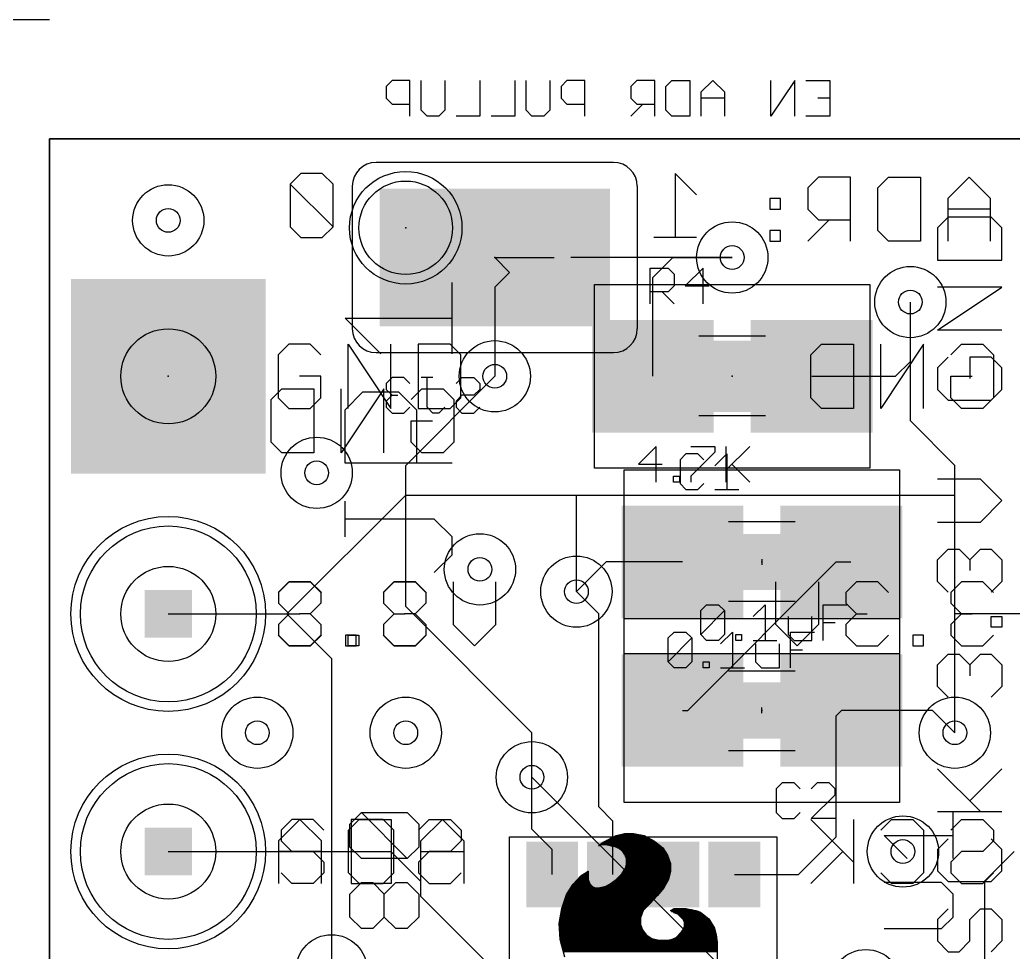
# Model space of a CAD drawing. Extents: x -47 to 60, y -34 to 22.
# Drawn here: x -0.32 to 10.31, y 11.62 to 21.59 of the extents above; entities that cross this region are included whole.
import ezdxf

# ---------------------------------------------------------------- set-up
doc = ezdxf.new("R2010")
doc.units = 0
for name, color, linetype in [('1', 12, 'CONTINUOUS'), ('16', 132, 'CONTINUOUS'), ('17', 110, 'CONTINUOUS'), ('18', 110, 'CONTINUOUS'), ('20', 53, 'CONTINUOUS'), ('21', 253, 'CONTINUOUS'), ('22', 53, 'CONTINUOUS'), ('23', 53, 'CONTINUOUS'), ('24', 53, 'CONTINUOUS'), ('25', 253, 'CONTINUOUS'), ('26', 253, 'CONTINUOUS'), ('27', 253, 'CONTINUOUS'), ('28', 253, 'CONTINUOUS'), ('29', 253, 'CONTINUOUS'), ('30', 253, 'CONTINUOUS'), ('31', 253, 'CONTINUOUS'), ('35', 253, 'CONTINUOUS'), ('39', 12, 'CONTINUOUS'), ('44', 253, 'CONTINUOUS'), ('47', 253, 'CONTINUOUS'), ('51', 253, 'CONTINUOUS')]:
    doc.layers.add(name, color=color, linetype=linetype)

# ---------------------------------------------------------------- blocks, each defined once
blk = doc.blocks.new('RECT')
blk.add_solid([(-0.5, -0.5), (0.5, -0.5), (-0.5, 0.5), (0.5, 0.5)])
blk = doc.blocks.new('PIE')
blk.add_circle((0, 0), 0.5)
blk = doc.blocks.new('SQUAREP')
blk.add_solid([(-0.5, -0.5), (0.5, -0.5), (-0.5, 0.5), (0.5, 0.5)])
blk = doc.blocks.new('ROUNDP')
blk.add_circle((0, 0), 0.5)
blk = doc.blocks.new('ROUNDV')
blk.add_circle((0, 0), 0.5)

msp = doc.modelspace()

# ---------------------------------------------------------------- linework, layer by layer
at = {"layer": '1'}
for p, q in [((12.7, 20.32), (0, 20.32)), ((0, 20.32), (0, 0)), ((6.4525, 18.835), (6.6675, 19.05)), ((6.6675, 19.05), (7.3025, 19.05)), ((6.4525, 17.78), (6.4525, 18.835)), ((9.2075, 17.9388), (9.2075, 18.5738)), ((9.0488, 17.78), (9.2075, 17.9388)), ((3.81, 16.8275), (4.7625, 17.78)), ((8.1525, 17.78), (9.0488, 17.78)), ((3.81, 15.3194), (3.81, 16.8275)), ((5.9531, 15.7956), (5.6356, 15.4781)), ((6.77, 15.7956), (5.9531, 15.7956)), ((6.8262, 14.2081), (8.4138, 15.7956)), ((8.4138, 15.7956), (8.5725, 15.7956)), ((5.8738, 15.24), (5.6356, 15.4781)), ((5.1594, 13.97), (3.81, 15.3194)), ((5.8738, 13.1763), (5.8738, 15.24)), ((6.77, 14.2081), (6.8262, 14.2081)), ((8.47, 14.2081), (8.4138, 14.1519)), ((8.4138, 12.8588), (8.4138, 14.1519)), ((9.4456, 14.2081), (8.47, 14.2081)), ((9.6837, 13.97), (9.4456, 14.2081)), ((5.1594, 13.4938), (5.1594, 13.97)), ((5.1594, 12.9381), (5.1594, 13.4938)), ((6.025, 13.025), (5.8738, 13.1763)), ((6.025, 12.455), (6.025, 13.025)), ((5.375, 12.7225), (5.1594, 12.9381)), ((8.01, 12.455), (8.4138, 12.8588)), ((1.27, 12.7), (3.6513, 12.7)), ((3.6513, 12.7), (3.9688, 12.3825)), ((5.375, 12.455), (5.375, 12.7225)), ((7.325, 12.455), (8.01, 12.455)), ((3.9688, 12.3825), (3.9688, 12.2238)), ((3.9688, 12.2238), (4.9213, 11.2713))]:
    msp.add_line(p, q, dxfattribs=at)
at = {"layer": '16'}
for p, q in [((0, 20.32), (12.7, 20.32)), ((0, 0), (0, 20.32)), ((4.7625, 19.05), (5.3975, 19.05)), ((4.7625, 19.05), (4.9213, 18.8912)), ((7.3025, 19.05), (5.5753, 19.05)), ((4.9213, 18.8912), (4.7625, 18.7325)), ((4.7625, 18.7325), (4.7625, 17.78)), ((9.2075, 17.3038), (9.2075, 18.5738)), ((9.6837, 16.8275), (9.2075, 17.3038)), ((9.6837, 16.51), (9.6837, 16.8275)), ((2.54, 15.24), (3.81, 16.51)), ((3.81, 16.51), (5.6356, 16.51)), ((5.6356, 16.51), (9.6837, 16.51)), ((5.6356, 15.4781), (5.6356, 16.51)), ((9.6837, 15.24), (9.6837, 16.51)), ((1.27, 15.24), (2.54, 15.24)), ((2.54, 15.24), (3.0163, 14.7637)), ((9.6837, 13.97), (9.6837, 15.24)), ((11.43, 15.24), (9.6837, 15.24)), ((3.0163, 14.7637), (3.0163, 11.43)), ((7.3819, 11.2713), (5.1594, 13.4938)), ((10.3187, 12.7), (10.0013, 12.3825)), ((10.0013, 12.3825), (10.0013, 10.9538))]:
    msp.add_line(p, q, dxfattribs=at)
at = {"layer": '20'}
for p, q in [((12.7, 20.32), (0, 20.32)), ((0, 20.32), (0, 0))]:
    msp.add_line(p, q, dxfattribs=at)
at = {"layer": '21'}
for p, q in [((9.6134, 19.4804), (9.499, 19.366)), ((10.071, 19.4804), (9.6134, 19.4804)), ((10.1854, 19.366), (10.071, 19.4804)), ((9.499, 19.366), (9.499, 19.0228)), ((10.1854, 19.0228), (10.1854, 19.366)), ((9.499, 19.0228), (10.1854, 19.0228)), ((9.499, 18.2744), (10.1854, 18.732)), ((10.1854, 18.732), (9.499, 18.732)), ((10.1854, 18.2744), (9.499, 18.2744)), ((2.5591, 18.1235), (2.4447, 18.0091)), ((2.7879, 18.1235), (2.5591, 18.1235)), ((2.9023, 18.0091), (2.7879, 18.1235)), ((3.1932, 17.4371), (3.1932, 18.1235)), ((3.1932, 18.1235), (3.6508, 17.4371)), ((3.6508, 17.4371), (3.6508, 18.1235)), ((3.9416, 18.1235), (3.9416, 17.4371)), ((4.2848, 18.1235), (3.9416, 18.1235)), ((4.3992, 18.0091), (4.2848, 18.1235)), ((2.4447, 18.0091), (2.4447, 17.5515)), ((4.3992, 17.5515), (4.3992, 18.0091)), ((9.6134, 17.9836), (9.499, 17.8692)), ((10.071, 17.9836), (9.8422, 17.9836)), ((9.8422, 17.9836), (9.8422, 17.7548)), ((10.1854, 17.8692), (10.071, 17.9836)), ((9.499, 17.8692), (9.499, 17.6404)), ((10.1854, 17.6404), (10.1854, 17.8692)), ((2.9023, 17.7803), (2.6735, 17.7803)), ((2.9023, 17.5515), (2.9023, 17.7803)), ((9.499, 17.6404), (9.6134, 17.526)), ((10.071, 17.526), (10.1854, 17.6404)), ((2.4447, 17.5515), (2.5591, 17.4371)), ((2.7879, 17.4371), (2.9023, 17.5515)), ((4.2848, 17.4371), (4.3992, 17.5515)), ((2.5591, 17.4371), (2.7879, 17.4371)), ((3.9416, 17.4371), (4.2848, 17.4371)), ((9.6134, 17.526), (10.071, 17.526)), ((9.9566, 16.6796), (9.499, 16.6796)), ((10.1854, 16.4508), (9.9566, 16.6796)), ((9.9566, 16.222), (10.1854, 16.4508)), ((9.499, 16.222), (9.9566, 16.222)), ((9.499, 15.8168), (9.6134, 15.9312)), ((9.6134, 15.9312), (9.7278, 15.9312)), ((9.7278, 15.9312), (9.8422, 15.8168)), ((9.8422, 15.8168), (9.9566, 15.9312)), ((9.9566, 15.9312), (10.071, 15.9312)), ((10.071, 15.9312), (10.1854, 15.8168)), ((7.62, 15.8261), (7.62, 15.7651)), ((9.499, 15.588), (9.499, 15.8168)), ((9.8422, 15.8168), (9.8422, 15.7024)), ((10.1854, 15.8168), (10.1854, 15.588)), ((2.4447, 15.4691), (2.5591, 15.5835)), ((2.5591, 15.5835), (2.7879, 15.5835)), ((2.7879, 15.5835), (2.9023, 15.4691)), ((3.5674, 15.4691), (3.6818, 15.5835)), ((3.6818, 15.5835), (3.9106, 15.5835)), ((3.9106, 15.5835), (4.025, 15.4691)), ((4.3158, 15.5835), (4.3158, 15.1259)), ((4.7734, 15.1259), (4.7734, 15.5835)), ((9.6134, 15.4736), (9.499, 15.588)), ((10.1854, 15.588), (10.071, 15.4736)), ((2.9023, 15.4691), (2.9023, 15.3547)), ((4.025, 15.4691), (4.025, 15.3547)), ((2.9023, 15.3547), (2.7879, 15.2403)), ((4.025, 15.3547), (3.9106, 15.2403)), ((2.7879, 15.2403), (2.6735, 15.2403)), ((2.7879, 15.2403), (2.9023, 15.1259)), ((3.9106, 15.2403), (3.7962, 15.2403)), ((3.9106, 15.2403), (4.025, 15.1259)), ((10.071, 15.0994), (10.071, 15.2138)), ((10.071, 15.2138), (10.1854, 15.2138)), ((10.1854, 15.2138), (10.1854, 15.0994)), ((2.9023, 15.1259), (2.9023, 15.0115)), ((4.025, 15.1259), (4.025, 15.0115)), ((4.3158, 15.1259), (4.5446, 14.8971)), ((4.5446, 14.8971), (4.7734, 15.1259)), ((10.1854, 15.0994), (10.071, 15.0994)), ((2.5591, 14.8971), (2.4447, 15.0115)), ((2.9023, 15.0115), (2.7879, 14.8971)), ((3.1932, 14.8971), (3.1932, 15.0115)), ((3.1932, 15.0115), (3.3076, 15.0115)), ((3.3076, 15.0115), (3.3076, 14.8971)), ((3.6818, 14.8971), (3.5674, 15.0115)), ((4.025, 15.0115), (3.9106, 14.8971)), ((2.7879, 14.8971), (2.5591, 14.8971)), ((3.3076, 14.8971), (3.1932, 14.8971)), ((3.9106, 14.8971), (3.6818, 14.8971)), ((9.499, 14.6942), (9.6134, 14.8086)), ((9.6134, 14.8086), (9.7278, 14.8086)), ((9.7278, 14.8086), (9.8422, 14.6942)), ((9.8422, 14.6942), (9.9566, 14.8086)), ((9.9566, 14.8086), (10.071, 14.8086)), ((10.071, 14.8086), (10.1854, 14.6942)), ((9.499, 14.4654), (9.499, 14.6942)), ((9.8422, 14.6942), (9.8422, 14.5798)), ((10.1854, 14.6942), (10.1854, 14.4654)), ((9.6134, 14.351), (9.499, 14.4654)), ((10.1854, 14.4654), (10.071, 14.351)), ((7.62, 14.1776), (7.62, 14.2386)), ((9.9566, 13.1263), (9.499, 13.5839)), ((9.8422, 13.2407), (10.1854, 13.5839)), ((9.499, 13.1263), (10.1854, 13.1263)), ((2.5909, 13.0435), (2.4765, 12.9291)), ((2.8197, 13.0435), (2.5909, 13.0435)), ((2.9341, 12.9291), (2.8197, 13.0435)), ((3.2249, 13.0435), (3.2249, 12.3571)), ((3.5681, 13.0435), (3.2249, 13.0435)), ((3.6825, 12.9291), (3.5681, 13.0435)), ((3.9733, 12.8147), (4.2021, 13.0435)), ((4.2021, 13.0435), (4.4309, 12.8147)), ((2.4765, 12.9291), (2.4765, 12.8147)), ((3.6825, 12.4715), (3.6825, 12.9291)), ((4.9213, 10.0013), (4.9213, 12.8588)), ((4.9213, 12.8588), (7.7788, 12.8588)), ((7.7788, 12.8588), (7.7788, 10.0013)), ((2.4765, 12.8147), (2.5909, 12.7003)), ((3.9733, 12.3571), (3.9733, 12.8147)), ((4.4309, 12.8147), (4.4309, 12.3571)), ((9.6134, 12.8355), (9.499, 12.7211)), ((10.1854, 12.7211), (10.071, 12.8355)), ((2.5909, 12.7003), (2.8197, 12.7003)), ((2.8197, 12.7003), (2.9341, 12.5859)), ((3.9733, 12.7003), (4.4309, 12.7003)), ((9.499, 12.7211), (9.499, 12.4923)), ((10.1854, 12.4923), (10.1854, 12.7211)), ((2.9341, 12.5859), (2.9341, 12.4715)), ((2.5909, 12.3571), (2.4765, 12.4715)), ((2.9341, 12.4715), (2.8197, 12.3571)), ((3.5681, 12.3571), (3.6825, 12.4715)), ((9.499, 12.4923), (9.6134, 12.3779)), ((10.071, 12.3779), (10.1854, 12.4923)), ((2.8197, 12.3571), (2.5909, 12.3571)), ((3.2249, 12.3571), (3.5681, 12.3571)), ((9.6134, 12.3779), (10.071, 12.3779)), ((9.6134, 12.0871), (9.499, 11.9727)), ((9.8422, 11.9727), (9.9566, 12.0871)), ((9.9566, 12.0871), (10.071, 12.0871)), ((10.071, 12.0871), (10.1854, 11.9727)), ((9.499, 11.9727), (9.499, 11.7439)), ((9.8422, 11.7439), (9.8422, 11.9727)), ((10.1854, 11.9727), (10.1854, 11.7439)), ((9.499, 11.7439), (9.6134, 11.6295)), ((9.7278, 11.6295), (9.8422, 11.7439)), ((10.1854, 11.7439), (10.071, 11.6295)), ((9.6134, 11.6295), (9.7278, 11.6295))]:
    msp.add_line(p, q, dxfattribs=at)
at = {"layer": '22'}
for p, q in [((6.0325, 20.066), (3.4925, 20.066)), ((2.6889, 19.9491), (2.5745, 19.8347)), ((2.9177, 19.9491), (2.6889, 19.9491)), ((3.0321, 19.8347), (2.9177, 19.9491)), ((6.9215, 19.7203), (6.6927, 19.9491)), ((6.6927, 19.9491), (6.6927, 19.2627)), ((8.2247, 19.9094), (8.1103, 19.795)), ((8.5679, 19.9094), (8.2247, 19.9094)), ((8.5679, 19.223), (8.5679, 19.9094)), ((8.8587, 19.795), (8.9731, 19.9094)), ((8.9731, 19.9094), (9.3163, 19.9094)), ((9.3163, 19.9094), (9.3163, 19.223)), ((9.836, 19.9094), (9.6072, 19.6806)), ((10.0648, 19.6806), (9.836, 19.9094)), ((2.5745, 19.8347), (2.5745, 19.3771)), ((3.0321, 19.3771), (2.5745, 19.8347)), ((3.0321, 19.3771), (3.0321, 19.8347)), ((3.2385, 19.812), (3.2385, 18.288)), ((6.2865, 19.812), (6.2865, 18.288)), ((8.1103, 19.795), (8.1103, 19.5662)), ((8.8587, 19.3374), (8.8587, 19.795)), ((7.8195, 19.6806), (7.7051, 19.6806)), ((7.7051, 19.6806), (7.7051, 19.5662)), ((7.8195, 19.5662), (7.8195, 19.6806)), ((9.6072, 19.6806), (9.6072, 19.223)), ((10.0648, 19.223), (10.0648, 19.6806)), ((7.7051, 19.5662), (7.8195, 19.5662)), ((8.1103, 19.5662), (8.2247, 19.4518)), ((10.0648, 19.5662), (9.6072, 19.5662)), ((8.3391, 19.4518), (8.1103, 19.223)), ((8.2247, 19.4518), (8.5679, 19.4518)), ((2.5745, 19.3771), (2.6889, 19.2627)), ((2.9177, 19.2627), (3.0321, 19.3771)), ((7.8195, 19.3374), (7.7051, 19.3374)), ((7.7051, 19.3374), (7.7051, 19.223)), ((7.8195, 19.223), (7.8195, 19.3374)), ((8.9731, 19.223), (8.8587, 19.3374)), ((2.6889, 19.2627), (2.9177, 19.2627)), ((6.9215, 19.2627), (6.4639, 19.2627)), ((7.7051, 19.223), (7.8195, 19.223)), ((9.3163, 19.223), (8.9731, 19.223)), ((8.1421, 18.0091), (8.2565, 18.1235)), ((8.2565, 18.1235), (8.5997, 18.1235)), ((8.5997, 18.1235), (8.5997, 17.4371)), ((9.3481, 18.1235), (8.8905, 17.4371)), ((8.8905, 17.4371), (8.8905, 18.1235)), ((9.3481, 17.4371), (9.3481, 18.1235)), ((9.6389, 18.0091), (9.7533, 18.1235)), ((9.7533, 18.1235), (9.9821, 18.1235)), ((9.9821, 18.1235), (10.0965, 18.0091)), ((3.4925, 18.034), (6.0325, 18.034)), ((8.1421, 17.5515), (8.1421, 18.0091)), ((10.0965, 18.0091), (10.0965, 17.5515)), ((9.6389, 17.5515), (9.6389, 17.7803)), ((9.6389, 17.7803), (9.8677, 17.7803)), ((2.3704, 17.5328), (2.4849, 17.6472)), ((2.4849, 17.6472), (2.828, 17.6472)), ((2.828, 17.6472), (2.828, 16.9609)), ((3.5765, 17.6472), (3.1189, 16.9609)), ((3.1189, 16.9609), (3.1189, 17.6472)), ((3.5765, 16.9609), (3.5765, 17.6472)), ((3.8673, 17.5328), (3.9817, 17.6472)), ((3.9817, 17.6472), (4.2105, 17.6472)), ((4.2105, 17.6472), (4.3249, 17.5328)), ((2.3704, 17.0752), (2.3704, 17.5328)), ((4.3249, 17.5328), (4.3249, 17.0752)), ((8.2565, 17.4371), (8.1421, 17.5515)), ((9.7533, 17.4371), (9.6389, 17.5515)), ((10.0965, 17.5515), (9.9821, 17.4371)), ((8.5997, 17.4371), (8.2565, 17.4371)), ((9.9821, 17.4371), (9.7533, 17.4371)), ((3.8673, 17.0752), (3.8673, 17.304)), ((3.8673, 17.304), (4.0961, 17.304)), ((2.4849, 16.9609), (2.3704, 17.0752)), ((3.9817, 16.9609), (3.8673, 17.0752)), ((4.3249, 17.0752), (4.2105, 16.9609)), ((2.828, 16.9609), (2.4849, 16.9609)), ((4.2105, 16.9609), (3.9817, 16.9609)), ((2.5642, 15.5835), (2.4498, 15.4691)), ((2.793, 15.5835), (2.5642, 15.5835)), ((2.9074, 15.4691), (2.793, 15.5835)), ((3.6868, 15.5835), (3.5724, 15.4691)), ((3.9156, 15.5835), (3.6868, 15.5835)), ((4.03, 15.4691), (3.9156, 15.5835)), ((7.7679, 15.1259), (7.7679, 15.5835)), ((8.2255, 15.5835), (8.2255, 15.1259)), ((8.6307, 15.5835), (8.5163, 15.4691)), ((8.8595, 15.5835), (8.6307, 15.5835)), ((8.9739, 15.4691), (8.8595, 15.5835)), ((9.7533, 15.5835), (9.6389, 15.4691)), ((9.9821, 15.5835), (9.7533, 15.5835)), ((10.0965, 15.4691), (9.9821, 15.5835)), ((2.4498, 15.4691), (2.4498, 15.3547)), ((3.5724, 15.4691), (3.5724, 15.3547)), ((8.5163, 15.4691), (8.5163, 15.3547)), ((9.6389, 15.4691), (9.6389, 15.3547)), ((2.4498, 15.3547), (2.5642, 15.2403)), ((3.5724, 15.3547), (3.6868, 15.2403)), ((8.5163, 15.3547), (8.6307, 15.2403)), ((9.6389, 15.3547), (9.7533, 15.2403)), ((2.5642, 15.2403), (2.4498, 15.1259)), ((2.5642, 15.2403), (2.6786, 15.2403)), ((3.6868, 15.2403), (3.5724, 15.1259)), ((3.6868, 15.2403), (3.8012, 15.2403)), ((8.6307, 15.2403), (8.5163, 15.1259)), ((8.6307, 15.2403), (8.7451, 15.2403)), ((9.7533, 15.2403), (9.6389, 15.1259)), ((9.7533, 15.2403), (9.8677, 15.2403)), ((2.4498, 15.1259), (2.4498, 15.0115)), ((3.5724, 15.1259), (3.5724, 15.0115)), ((7.9967, 14.8971), (7.7679, 15.1259)), ((8.2255, 15.1259), (7.9967, 14.8971)), ((8.5163, 15.1259), (8.5163, 15.0115)), ((9.6389, 15.1259), (9.6389, 15.0115)), ((2.4498, 15.0115), (2.5642, 14.8971)), ((2.793, 14.8971), (2.9074, 15.0115)), ((3.2816, 15.0115), (3.1672, 15.0115)), ((3.1672, 15.0115), (3.1672, 14.8971)), ((3.2816, 14.8971), (3.2816, 15.0115)), ((3.5724, 15.0115), (3.6868, 14.8971)), ((3.9156, 14.8971), (4.03, 15.0115)), ((8.5163, 15.0115), (8.6307, 14.8971)), ((8.8595, 14.8971), (8.9739, 15.0115)), ((9.3481, 15.0115), (9.2337, 15.0115)), ((9.2337, 15.0115), (9.2337, 14.8971)), ((9.3481, 14.8971), (9.3481, 15.0115)), ((9.6389, 15.0115), (9.7533, 14.8971)), ((9.9821, 14.8971), (10.0965, 15.0115)), ((2.5642, 14.8971), (2.793, 14.8971)), ((3.1672, 14.8971), (3.2816, 14.8971)), ((3.6868, 14.8971), (3.9156, 14.8971)), ((8.6307, 14.8971), (8.8595, 14.8971)), ((9.2337, 14.8971), (9.3481, 14.8971)), ((9.7533, 14.8971), (9.9821, 14.8971)), ((2.6786, 13.0435), (2.4498, 12.8147)), ((2.9074, 12.8147), (2.6786, 13.0435)), ((3.1982, 12.9291), (3.3126, 13.0435)), ((3.3126, 13.0435), (3.6558, 13.0435)), ((3.6558, 13.0435), (3.6558, 12.3571)), ((3.9467, 12.9291), (4.0611, 13.0435)), ((4.0611, 13.0435), (4.2899, 13.0435)), ((4.2899, 13.0435), (4.4042, 12.9291)), ((8.5997, 12.5859), (8.1421, 13.0435)), ((8.5997, 13.0435), (8.5997, 12.3571)), ((8.8905, 12.9291), (9.0049, 13.0435)), ((9.0049, 13.0435), (9.2337, 13.0435)), ((9.2337, 13.0435), (9.3481, 12.9291)), ((9.6389, 12.9291), (9.7533, 13.0435)), ((9.7533, 13.0435), (9.9821, 13.0435)), ((9.9821, 13.0435), (10.0965, 12.9291)), ((3.1982, 12.4715), (3.1982, 12.9291)), ((4.4042, 12.9291), (4.4042, 12.8147)), ((5.9213, 12.8013), (6.0613, 12.8712)), ((6.0388, 12.86), (6.3819, 12.86)), ((6.0587, 12.87), (6.3635, 12.87)), ((6.0613, 12.8712), (6.1513, 12.8913)), ((6.1006, 12.88), (6.3131, 12.88)), ((6.1456, 12.89), (6.2581, 12.89)), ((6.1513, 12.8913), (6.2513, 12.8913)), ((6.2513, 12.8913), (6.3613, 12.8712)), ((6.3613, 12.8712), (6.4713, 12.8113)), ((9.3481, 12.9291), (9.3481, 12.4715)), ((10.0965, 12.9291), (10.0965, 12.8147)), ((2.4498, 12.8147), (2.4498, 12.3571)), ((2.9074, 12.3571), (2.9074, 12.8147)), ((4.4042, 12.8147), (4.2899, 12.7003)), ((5.8712, 12.7613), (5.8813, 12.7713)), ((5.8813, 12.7613), (5.8712, 12.7613)), ((5.88, 12.77), (5.8988, 12.77)), ((5.8813, 12.7713), (5.9213, 12.8013)), ((5.9013, 12.7713), (5.8813, 12.7613)), ((5.8929, 12.78), (6.5114, 12.78)), ((5.9613, 12.7713), (5.9013, 12.7713)), ((5.9063, 12.79), (6.4986, 12.79)), ((5.9196, 12.8), (6.4857, 12.8)), ((5.9388, 12.81), (6.4729, 12.81)), ((5.9588, 12.82), (6.4552, 12.82)), ((6.0013, 12.7613), (5.9613, 12.7713)), ((5.9663, 12.77), (6.5243, 12.77)), ((5.9788, 12.83), (6.4369, 12.83)), ((5.9988, 12.84), (6.4185, 12.84)), ((6.0513, 12.7513), (6.0013, 12.7613)), ((6.0075, 12.76), (6.5371, 12.76)), ((6.0188, 12.85), (6.4002, 12.85)), ((6.0913, 12.7313), (6.0513, 12.7513)), ((6.0537, 12.75), (6.55, 12.75)), ((6.4713, 12.8113), (6.5613, 12.7413)), ((10.0965, 12.8147), (9.9821, 12.7003)), ((2.9074, 12.7003), (2.4498, 12.7003)), ((4.0611, 12.7003), (3.9467, 12.5859)), ((4.2899, 12.7003), (4.0611, 12.7003)), ((6.0738, 12.74), (6.562, 12.74)), ((6.1313, 12.7012), (6.0913, 12.7313)), ((6.0929, 12.73), (6.5683, 12.73)), ((6.1063, 12.72), (6.5745, 12.72)), ((6.1196, 12.71), (6.5808, 12.71)), ((6.1513, 12.6713), (6.1313, 12.7012)), ((6.1321, 12.7), (6.587, 12.7)), ((6.1387, 12.69), (6.5933, 12.69)), ((6.1454, 12.68), (6.5995, 12.68)), ((6.1612, 12.6513), (6.1513, 12.6713)), ((6.1519, 12.67), (6.6058, 12.67)), ((6.1569, 12.66), (6.6117, 12.66)), ((6.1713, 12.6212), (6.1612, 12.6513)), ((6.1617, 12.65), (6.615, 12.65)), ((6.5613, 12.7413), (6.6113, 12.6613)), ((6.6113, 12.6613), (6.6413, 12.5713)), ((8.4853, 12.7003), (8.1421, 12.3571)), ((9.7533, 12.7003), (9.6389, 12.5859)), ((9.9821, 12.7003), (9.7533, 12.7003)), ((3.9467, 12.5859), (3.9467, 12.4715)), ((6.1612, 12.5213), (6.1713, 12.5613)), ((6.165, 12.64), (6.6183, 12.64)), ((6.1659, 12.54), (6.6413, 12.54)), ((6.1683, 12.63), (6.6217, 12.63)), ((6.1684, 12.55), (6.6413, 12.55)), ((6.1709, 12.56), (6.6413, 12.56)), ((6.1713, 12.5613), (6.1713, 12.6212)), ((6.1713, 12.62), (6.625, 12.62)), ((6.1713, 12.61), (6.6283, 12.61)), ((6.1713, 12.6), (6.6317, 12.6)), ((6.1713, 12.59), (6.635, 12.59)), ((6.1713, 12.58), (6.6383, 12.58)), ((6.1713, 12.57), (6.6413, 12.57)), ((6.6413, 12.5713), (6.6413, 12.4913)), ((9.6389, 12.5859), (9.6389, 12.4715)), ((3.3126, 12.3571), (3.1982, 12.4715)), ((3.9467, 12.4715), (4.0611, 12.3571)), ((4.2899, 12.3571), (4.4042, 12.4715)), ((5.6013, 12.3513), (5.6813, 12.4413)), ((5.6801, 12.44), (5.7613, 12.44)), ((5.6813, 12.4413), (5.7613, 12.4913)), ((5.6953, 12.45), (5.7613, 12.45)), ((5.7113, 12.46), (5.7613, 12.46)), ((5.7273, 12.47), (5.7613, 12.47)), ((5.7433, 12.48), (5.7613, 12.48)), ((5.7593, 12.49), (5.7613, 12.49)), ((5.7613, 12.4913), (5.7613, 12.4013)), ((6.0613, 12.4013), (6.1212, 12.4612)), ((6.1, 12.44), (6.6299, 12.44)), ((6.11, 12.45), (6.6321, 12.45)), ((6.12, 12.46), (6.6343, 12.46)), ((6.1212, 12.4612), (6.1612, 12.5213)), ((6.1271, 12.47), (6.6365, 12.47)), ((6.1338, 12.48), (6.6387, 12.48)), ((6.1404, 12.49), (6.641, 12.49)), ((6.1471, 12.5), (6.6413, 12.5)), ((6.1538, 12.51), (6.6413, 12.51)), ((6.1604, 12.52), (6.6413, 12.52)), ((6.1634, 12.53), (6.6413, 12.53)), ((6.6413, 12.4913), (6.6213, 12.4013)), ((9.0049, 12.3571), (8.8905, 12.4715)), ((9.3481, 12.4715), (9.2337, 12.3571)), ((9.6389, 12.4715), (9.7533, 12.3571)), ((9.9821, 12.3571), (10.0965, 12.4715)), ((3.6558, 12.3571), (3.3126, 12.3571)), ((4.0611, 12.3571), (4.2899, 12.3571)), ((5.5313, 12.2413), (5.6013, 12.3513)), ((5.5877, 12.33), (5.8025, 12.33)), ((5.5941, 12.34), (5.7925, 12.34)), ((5.6005, 12.35), (5.7825, 12.35)), ((5.609, 12.36), (5.7769, 12.36)), ((5.6179, 12.37), (5.7719, 12.37)), ((5.6268, 12.38), (5.7683, 12.38)), ((5.6357, 12.39), (5.765, 12.39)), ((5.6446, 12.4), (5.7617, 12.4)), ((5.6535, 12.41), (5.7613, 12.41)), ((5.6624, 12.42), (5.7613, 12.42)), ((5.6713, 12.43), (5.7613, 12.43)), ((5.7613, 12.4013), (5.7713, 12.3712)), ((5.7713, 12.3712), (5.7813, 12.3513)), ((5.7813, 12.3513), (5.8113, 12.3213)), ((5.8712, 12.3113), (5.9512, 12.3313)), ((5.9463, 12.33), (6.5817, 12.33)), ((5.9512, 12.3313), (5.9912, 12.3513)), ((5.9688, 12.34), (6.5872, 12.34)), ((5.9888, 12.35), (6.5928, 12.35)), ((5.9912, 12.3513), (6.0213, 12.3712)), ((6.0044, 12.36), (6.5983, 12.36)), ((6.0194, 12.37), (6.6039, 12.37)), ((6.0213, 12.3712), (6.0613, 12.4013)), ((6.0329, 12.38), (6.6094, 12.38)), ((6.0463, 12.39), (6.615, 12.39)), ((6.0596, 12.4), (6.6206, 12.4)), ((6.07, 12.41), (6.6232, 12.41)), ((6.08, 12.42), (6.6254, 12.42)), ((6.09, 12.43), (6.6276, 12.43)), ((6.6213, 12.4013), (6.5713, 12.3113)), ((9.2337, 12.3571), (9.0049, 12.3571)), ((9.7533, 12.3571), (9.9821, 12.3571)), ((5.4813, 12.0913), (5.5313, 12.2413)), ((5.5242, 12.22), (6.4912, 12.22)), ((5.5275, 12.23), (6.5001, 12.23)), ((5.5308, 12.24), (6.5089, 12.24)), ((5.5368, 12.25), (6.5177, 12.25)), ((5.5432, 12.26), (6.5264, 12.26)), ((5.5495, 12.27), (6.5352, 12.27)), ((5.5559, 12.28), (6.5439, 12.28)), ((5.5623, 12.29), (6.5527, 12.29)), ((5.5686, 12.3), (6.5614, 12.3)), ((5.575, 12.31), (6.5702, 12.31)), ((5.5814, 12.32), (5.815, 12.32)), ((5.8113, 12.3213), (5.8413, 12.3113)), ((5.8413, 12.3113), (5.8712, 12.3113)), ((5.9063, 12.32), (6.5761, 12.32)), ((6.5013, 12.2313), (6.4213, 12.1413)), ((6.5713, 12.3113), (6.5013, 12.2313)), ((5.4908, 12.12), (6.4, 12.12)), ((5.4942, 12.13), (6.41, 12.13)), ((5.4975, 12.14), (6.42, 12.14)), ((5.5008, 12.15), (6.429, 12.15)), ((5.5042, 12.16), (6.4379, 12.16)), ((5.5075, 12.17), (6.4468, 12.17)), ((5.5108, 12.18), (6.4557, 12.18)), ((5.5142, 12.19), (6.4646, 12.19)), ((5.5175, 12.2), (6.4735, 12.2)), ((5.5208, 12.21), (6.4824, 12.21)), ((6.4213, 12.1413), (6.3513, 12.0713)), ((5.4512, 11.9313), (5.4813, 12.0913)), ((5.466, 12.01), (6.3283, 12.01)), ((5.4679, 12.02), (6.332, 12.02)), ((5.4698, 12.03), (6.3358, 12.03)), ((5.4716, 12.04), (6.3395, 12.04)), ((5.4735, 12.05), (6.3433, 12.05)), ((5.4754, 12.06), (6.347, 12.06)), ((5.4773, 12.07), (6.3508, 12.07)), ((5.4791, 12.08), (6.36, 12.08)), ((5.481, 12.09), (6.37, 12.09)), ((5.4842, 12.1), (6.38, 12.1)), ((5.4875, 12.11), (6.39, 12.11)), ((6.3513, 12.0713), (6.3213, 11.9913)), ((6.6413, 12.0713), (6.6813, 12.0913)), ((6.6513, 12.0613), (6.6413, 12.0713)), ((6.6425, 12.07), (6.9144, 12.07)), ((6.6913, 12.0412), (6.6513, 12.0613)), ((6.6538, 12.06), (6.9394, 12.06)), ((6.6588, 12.08), (6.8675, 12.08)), ((6.6738, 12.05), (6.9629, 12.05)), ((6.6787, 12.09), (6.8088, 12.09)), ((6.6813, 12.0913), (6.8013, 12.0913)), ((6.7213, 12.0313), (6.6913, 12.0412)), ((6.695, 12.04), (6.9763, 12.04)), ((6.7813, 11.9713), (6.7213, 12.0313)), ((6.7225, 12.03), (6.9896, 12.03)), ((6.7325, 12.02), (7.0028, 12.02)), ((6.7425, 12.01), (7.0153, 12.01)), ((6.8013, 12.0913), (6.8613, 12.0813)), ((6.8613, 12.0813), (6.9112, 12.0713)), ((6.9112, 12.0713), (6.9613, 12.0513)), ((6.9613, 12.0513), (7.0013, 12.0213)), ((7.0013, 12.0213), (7.0513, 11.9813)), ((5.4613, 11.7613), (5.4512, 11.9313)), ((5.4513, 11.93), (6.3213, 11.93)), ((5.4519, 11.92), (6.3217, 11.92)), ((5.4525, 11.91), (6.325, 11.91)), ((5.4529, 11.94), (6.3213, 11.94)), ((5.4531, 11.9), (6.3283, 11.9)), ((5.4548, 11.95), (6.3213, 11.95)), ((5.4566, 11.96), (6.3213, 11.96)), ((5.4585, 11.97), (6.3213, 11.97)), ((5.4604, 11.98), (6.3213, 11.98)), ((5.4623, 11.99), (6.3213, 11.99)), ((5.4641, 12), (6.3245, 12)), ((6.3213, 11.9913), (6.3213, 11.9213)), ((6.3213, 11.9213), (6.3413, 11.8613)), ((6.7525, 12), (7.0278, 12)), ((6.7625, 11.99), (7.0403, 11.99)), ((6.7725, 11.98), (7.052, 11.98)), ((6.7913, 11.9413), (6.7813, 11.9713)), ((6.7813, 11.8712), (6.7913, 11.9013)), ((6.7817, 11.97), (7.058, 11.97)), ((6.785, 11.96), (7.064, 11.96)), ((6.7883, 11.95), (7.07, 11.95)), ((6.7908, 11.9), (7.1, 11.9)), ((6.7913, 11.9013), (6.7913, 11.9413)), ((6.7913, 11.94), (7.076, 11.94)), ((6.7913, 11.93), (7.082, 11.93)), ((6.7913, 11.92), (7.088, 11.92)), ((6.7913, 11.91), (7.094, 11.91)), ((7.0513, 11.9813), (7.1113, 11.8813)), ((5.4537, 11.89), (6.3317, 11.89)), ((5.4543, 11.88), (6.335, 11.88)), ((5.4549, 11.87), (6.3383, 11.87)), ((5.4554, 11.86), (6.3422, 11.86)), ((5.456, 11.85), (6.3502, 11.85)), ((5.4566, 11.84), (6.3582, 11.84)), ((5.4572, 11.83), (6.3662, 11.83)), ((5.4578, 11.82), (6.3742, 11.82)), ((5.4584, 11.81), (6.3831, 11.81)), ((5.459, 11.8), (6.3981, 11.8)), ((6.3413, 11.8613), (6.3813, 11.8113)), ((6.3813, 11.8113), (6.4413, 11.7713)), ((6.7012, 11.7813), (6.7613, 11.8413)), ((6.72, 11.8), (7.1327, 11.8)), ((6.73, 11.81), (7.1314, 11.81)), ((6.74, 11.82), (7.1288, 11.82)), ((6.75, 11.83), (7.1259, 11.83)), ((6.76, 11.84), (7.123, 11.84)), ((6.7613, 11.8413), (6.7813, 11.8712)), ((6.7671, 11.85), (7.1202, 11.85)), ((6.7738, 11.86), (7.1173, 11.86)), ((6.7804, 11.87), (7.1145, 11.87)), ((6.7842, 11.88), (7.1116, 11.88)), ((6.7875, 11.89), (7.106, 11.89)), ((7.1113, 11.8813), (7.1313, 11.8113)), ((7.1313, 11.8113), (7.1413, 11.7313)), ((5.4596, 11.79), (6.4131, 11.79)), ((5.4602, 11.78), (6.4281, 11.78)), ((5.4607, 11.77), (6.4463, 11.77)), ((5.5113, 11.5713), (5.4613, 11.7613)), ((5.4616, 11.76), (6.4863, 11.76)), ((5.4642, 11.75), (7.1389, 11.75)), ((5.4668, 11.74), (7.1402, 11.74)), ((5.4695, 11.73), (7.1413, 11.73)), ((5.4721, 11.72), (7.1413, 11.72)), ((5.4747, 11.71), (7.1413, 11.71)), ((5.4774, 11.7), (7.1413, 11.7)), ((5.48, 11.69), (7.1413, 11.69)), ((6.4413, 11.7713), (6.5213, 11.7513)), ((6.5213, 11.7513), (6.6013, 11.7513)), ((6.6013, 11.7513), (6.6513, 11.7613)), ((6.645, 11.76), (7.1377, 11.76)), ((6.6513, 11.7613), (6.7012, 11.7813)), ((6.6731, 11.77), (7.1364, 11.77)), ((6.6981, 11.78), (7.1352, 11.78)), ((6.71, 11.79), (7.1339, 11.79)), ((7.1413, 11.7313), (7.1413, 10.3613)), ((5.4826, 11.68), (7.1413, 11.68)), ((5.4853, 11.67), (7.1413, 11.67)), ((5.4879, 11.66), (7.1413, 11.66)), ((5.4905, 11.65), (7.1413, 11.65)), ((5.4932, 11.64), (7.1413, 11.64)), ((5.4958, 11.63), (7.1413, 11.63))]:
    msp.add_line(p, q, dxfattribs=at)
for centre, start, end in [((3.4925, 19.812), 90, 180), ((6.0325, 19.812), 0, 90), ((3.4925, 18.288), 180, 270), ((6.0325, 18.288), 270, 0)]:
    msp.add_arc(centre, 0.254, start, end, dxfattribs=at)
at = {"layer": '23'}
for p in [(3.81, 19.3675), (1.27, 17.78), (7.3025, 17.78), (7.62, 15.7956), (7.62, 14.2081)]:
    msp.add_point(p, dxfattribs=at)
at = {"layer": '24'}
msp.add_point((4.7625, 19.05), dxfattribs=at)
at = {"layer": '25'}
for p, q in [((6.4262, 18.5547), (6.4262, 18.936)), ((6.4262, 18.936), (6.6169, 18.936)), ((6.6169, 18.936), (6.6804, 18.8725)), ((6.9911, 18.936), (6.8004, 18.7454)), ((6.9911, 18.5547), (6.9911, 18.936)), ((6.6804, 18.8725), (6.6804, 18.7454)), ((4.3053, 18.0203), (4.3053, 18.7829)), ((6.6804, 18.7454), (6.6169, 18.6818)), ((6.8004, 18.7454), (7.0546, 18.7454)), ((6.6169, 18.6818), (6.4262, 18.6818)), ((6.5533, 18.6818), (6.6804, 18.5547)), ((3.5427, 18.0203), (3.1613, 18.4016)), ((3.1613, 18.4016), (4.3053, 18.4016)), ((3.1613, 17.4229), (3.352, 17.6136)), ((3.352, 17.6136), (3.7333, 17.6136)), ((3.7333, 17.6136), (3.924, 17.4229)), ((3.1613, 16.8509), (3.1613, 17.4229)), ((3.924, 17.4229), (3.924, 16.8509)), ((6.8073, 16.9517), (6.7437, 16.8881)), ((6.9344, 16.9517), (6.8073, 16.9517)), ((6.9979, 16.8881), (6.9344, 16.9517)), ((7.1179, 16.8245), (7.245, 16.9517)), ((7.245, 16.9517), (7.245, 16.5703)), ((4.3053, 16.8509), (3.1613, 16.8509)), ((6.7437, 16.8881), (6.7437, 16.6339)), ((6.7437, 16.6339), (6.8073, 16.5703)), ((6.9344, 16.5703), (6.9979, 16.6339)), ((6.8073, 16.5703), (6.9344, 16.5703)), ((7.1179, 16.5703), (7.3721, 16.5703)), ((3.1613, 16.0628), (3.1613, 16.4442)), ((4.1146, 16.2535), (3.1613, 16.2535)), ((4.3053, 16.0628), (4.1146, 16.2535)), ((4.3053, 15.8722), (4.3053, 16.0628)), ((4.1146, 15.6815), (4.3053, 15.8722)), ((7.8368, 13.4337), (7.7733, 13.3702)), ((7.9639, 13.4337), (7.8368, 13.4337)), ((8.0275, 13.3702), (7.9639, 13.4337)), ((8.211, 13.4337), (8.1475, 13.3702)), ((8.3382, 13.4337), (8.211, 13.4337)), ((8.4017, 13.3702), (8.3382, 13.4337)), ((7.7733, 13.3702), (7.7733, 13.116)), ((8.1475, 13.0524), (8.4017, 13.3066)), ((8.4017, 13.3066), (8.4017, 13.3702)), ((7.7733, 13.116), (7.8368, 13.0524)), ((7.9639, 13.0524), (8.0275, 13.116)), ((9.6647, 12.6247), (9.6647, 13.1162)), ((7.8368, 13.0524), (7.9639, 13.0524)), ((8.4017, 13.0524), (8.1475, 13.0524)), ((9.1732, 12.6247), (8.9275, 12.8704)), ((8.9275, 12.8704), (9.6647, 12.8704)), ((9.5418, 12.3678), (8.9275, 12.3678)), ((9.6647, 12.2449), (9.5418, 12.3678)), ((9.6647, 11.9991), (9.6647, 12.2449)), ((9.5418, 11.8763), (9.6647, 11.9991)), ((8.9275, 11.8763), (9.5418, 11.8763))]:
    msp.add_line(p, q, dxfattribs=at)
at = {"layer": '26'}
for p, q in [((3.6633, 17.7676), (3.5998, 17.7041)), ((3.7905, 17.7676), (3.6633, 17.7676)), ((3.854, 17.7041), (3.7905, 17.7676)), ((4.1011, 17.7676), (3.974, 17.7676)), ((4.0376, 17.4499), (4.0376, 17.7676)), ((4.3482, 17.7041), (4.4118, 17.7676)), ((4.4118, 17.7676), (4.5389, 17.7676)), ((4.5389, 17.7676), (4.6024, 17.7041)), ((3.5998, 17.7041), (3.5998, 17.6405)), ((3.5998, 17.6405), (3.6633, 17.577)), ((4.6024, 17.6405), (4.5389, 17.577)), ((4.6024, 17.7041), (4.6024, 17.6405)), ((3.6633, 17.577), (3.5998, 17.5134)), ((3.6633, 17.577), (3.7269, 17.577)), ((4.4118, 17.577), (4.3482, 17.5134)), ((4.5389, 17.577), (4.4118, 17.577)), ((3.5998, 17.5134), (3.5998, 17.4499)), ((3.5998, 17.4499), (3.6633, 17.3863)), ((3.7905, 17.3863), (3.854, 17.4499)), ((4.1011, 17.3863), (4.0376, 17.4499)), ((4.2282, 17.4499), (4.1647, 17.3863)), ((4.3482, 17.5134), (4.3482, 17.4499)), ((4.3482, 17.4499), (4.4118, 17.3863)), ((4.5389, 17.3863), (4.6024, 17.4499)), ((3.6633, 17.3863), (3.7905, 17.3863)), ((4.1647, 17.3863), (4.1011, 17.3863)), ((4.4118, 17.3863), (4.5389, 17.3863))]:
    msp.add_line(p, q, dxfattribs=at)
at = {"layer": '27'}
for p, q in [((6.4899, 17.031), (6.2992, 16.8404)), ((6.4899, 16.6497), (6.4899, 17.031)), ((6.8605, 17.031), (7.1147, 17.031)), ((7.1147, 17.031), (7.1147, 16.9675)), ((7.2347, 17.031), (7.2347, 16.6497)), ((7.2347, 16.7768), (7.4889, 17.031)), ((7.1147, 16.9675), (6.8605, 16.7133)), ((6.2992, 16.8404), (6.5534, 16.8404)), ((7.2983, 16.8404), (7.4889, 16.6497)), ((6.6734, 16.6497), (6.6734, 16.7133)), ((6.6734, 16.7133), (6.737, 16.7133)), ((6.737, 16.7133), (6.737, 16.6497)), ((6.8605, 16.7133), (6.8605, 16.6497)), ((6.737, 16.6497), (6.6734, 16.6497)), ((6.9648, 15.2752), (7.0283, 15.3388)), ((7.0283, 15.3388), (7.1554, 15.3388)), ((7.1554, 15.3388), (7.219, 15.2752)), ((7.5261, 15.2116), (7.6532, 15.3388)), ((7.6532, 15.3388), (7.6532, 14.9574)), ((8.2745, 14.9574), (8.2745, 15.3388)), ((8.2745, 15.3388), (8.5287, 15.3388)), ((6.9648, 15.021), (6.9648, 15.2752)), ((6.9648, 15.021), (7.219, 15.2752)), ((7.219, 15.2752), (7.219, 15.021)), ((7.9003, 15.2116), (7.9003, 15.021)), ((8.1545, 14.9574), (8.1545, 15.2116)), ((8.2745, 15.1481), (8.4016, 15.1481)), ((6.6167, 14.9831), (6.6803, 15.0467)), ((6.6167, 14.7289), (6.6167, 14.9831)), ((6.6167, 14.7289), (6.8709, 14.9831)), ((6.6803, 15.0467), (6.8074, 15.0467)), ((6.8074, 15.0467), (6.8709, 14.9831)), ((6.8709, 14.9831), (6.8709, 14.7289)), ((7.0283, 14.9574), (6.9648, 15.021)), ((7.219, 15.021), (7.1554, 14.9574)), ((7.178, 14.9195), (7.3051, 15.0467)), ((7.3051, 15.0467), (7.3051, 14.6653)), ((7.339, 14.9574), (7.339, 15.021)), ((7.339, 15.021), (7.4025, 15.021)), ((7.4025, 15.021), (7.4025, 14.9574)), ((7.9003, 15.021), (7.9638, 14.9574)), ((7.9264, 14.6653), (7.9264, 15.0467)), ((7.9264, 15.0467), (8.1806, 15.0467)), ((7.1554, 14.9574), (7.0283, 14.9574)), ((7.4025, 14.9574), (7.339, 14.9574)), ((7.5261, 14.9574), (7.7803, 14.9574)), ((7.5522, 14.9195), (7.5522, 14.7289)), ((7.8064, 14.6653), (7.8064, 14.9195)), ((7.9638, 14.9574), (8.1545, 14.9574)), ((7.9264, 14.856), (8.0535, 14.856)), ((6.6803, 14.6653), (6.6167, 14.7289)), ((6.8074, 14.6653), (6.6803, 14.6653)), ((6.8709, 14.7289), (6.8074, 14.6653)), ((6.9909, 14.6653), (6.9909, 14.7289)), ((6.9909, 14.7289), (7.0545, 14.7289)), ((7.0545, 14.6653), (6.9909, 14.6653)), ((7.0545, 14.7289), (7.0545, 14.6653)), ((7.178, 14.6653), (7.4322, 14.6653)), ((7.5522, 14.7289), (7.6158, 14.6653)), ((7.6158, 14.6653), (7.8064, 14.6653)), ((3.2125, 12.9933), (3.3353, 13.1162)), ((3.3353, 13.1162), (3.8268, 13.1162)), ((3.8268, 12.6247), (3.3353, 13.1162)), ((3.8268, 13.1162), (3.9497, 12.9933)), ((3.2125, 12.7476), (3.2125, 12.9933)), ((3.9497, 12.9933), (3.9497, 12.7476)), ((3.3353, 12.6247), (3.2125, 12.7476)), ((3.9497, 12.7476), (3.8268, 12.6247)), ((3.8268, 12.6247), (3.3353, 12.6247)), ((3.2125, 12.2449), (3.3353, 12.3678)), ((3.3353, 12.3678), (3.4582, 12.3678)), ((3.4582, 12.3678), (3.5811, 12.2449)), ((3.5811, 12.2449), (3.704, 12.3678)), ((3.704, 12.3678), (3.8268, 12.3678)), ((3.8268, 12.3678), (3.9497, 12.2449)), ((3.2125, 11.9991), (3.2125, 12.2449)), ((3.5811, 11.9991), (3.5811, 12.2449)), ((3.9497, 12.2449), (3.9497, 11.9991)), ((3.3353, 11.8763), (3.2125, 11.9991)), ((3.5811, 11.9991), (3.4582, 11.8763)), ((3.704, 11.8763), (3.5811, 11.9991)), ((3.9497, 11.9991), (3.8268, 11.8763)), ((3.4582, 11.8763), (3.3353, 11.8763)), ((3.8268, 11.8763), (3.704, 11.8763))]:
    msp.add_line(p, q, dxfattribs=at)
at = {"layer": '28'}
for p, q in [((3.6634, 20.9426), (3.5998, 20.8791)), ((3.854, 20.9426), (3.6634, 20.9426)), ((3.854, 20.5613), (3.854, 20.9426)), ((3.974, 20.6249), (3.974, 20.9426)), ((4.2282, 20.9426), (4.2282, 20.6249)), ((4.6024, 20.9426), (4.6024, 20.5613)), ((4.9766, 20.9426), (4.9766, 20.5613)), ((5.0966, 20.6249), (5.0966, 20.9426)), ((5.3509, 20.9426), (5.3509, 20.6249)), ((5.5344, 20.9426), (5.4708, 20.8791)), ((5.7251, 20.9426), (5.5344, 20.9426)), ((5.7251, 20.5613), (5.7251, 20.9426)), ((6.2828, 20.9426), (6.2193, 20.8791)), ((6.4735, 20.9426), (6.2828, 20.9426)), ((6.4735, 20.5613), (6.4735, 20.9426)), ((6.5935, 20.8791), (6.657, 20.9426)), ((6.657, 20.9426), (6.8477, 20.9426)), ((6.8477, 20.9426), (6.8477, 20.5613)), ((7.0948, 20.9426), (6.9677, 20.8155)), ((7.2219, 20.8155), (7.0948, 20.9426)), ((7.9703, 20.9426), (7.7161, 20.5613)), ((7.7161, 20.5613), (7.7161, 20.9426)), ((7.9703, 20.5613), (7.9703, 20.9426)), ((8.0903, 20.9426), (8.3445, 20.9426)), ((8.3445, 20.9426), (8.3445, 20.5613)), ((3.5998, 20.8791), (3.5998, 20.752)), ((5.4708, 20.8791), (5.4708, 20.752)), ((6.2193, 20.8791), (6.2193, 20.752)), ((6.5935, 20.6249), (6.5935, 20.8791)), ((3.5998, 20.752), (3.6634, 20.6884)), ((5.4708, 20.752), (5.5344, 20.6884)), ((6.2193, 20.752), (6.2828, 20.6884)), ((6.9677, 20.8155), (6.9677, 20.5613)), ((7.2219, 20.752), (6.9677, 20.752)), ((7.2219, 20.5613), (7.2219, 20.8155)), ((8.3445, 20.752), (8.2174, 20.752)), ((3.6634, 20.6884), (3.854, 20.6884)), ((4.0376, 20.5613), (3.974, 20.6249)), ((4.2282, 20.6249), (4.1647, 20.5613)), ((5.1602, 20.5613), (5.0966, 20.6249)), ((5.3509, 20.6249), (5.2873, 20.5613)), ((5.5344, 20.6884), (5.7251, 20.6884)), ((6.3464, 20.6884), (6.2193, 20.5613)), ((6.2828, 20.6884), (6.4735, 20.6884)), ((6.657, 20.5613), (6.5935, 20.6249)), ((4.1647, 20.5613), (4.0376, 20.5613)), ((4.6024, 20.5613), (4.3482, 20.5613)), ((4.9766, 20.5613), (4.7224, 20.5613)), ((5.2873, 20.5613), (5.1602, 20.5613)), ((6.8477, 20.5613), (6.657, 20.5613)), ((8.3445, 20.5613), (8.0903, 20.5613))]:
    msp.add_line(p, q, dxfattribs=at)
at = {"layer": '39'}
for p, q in [((5.8295, 18.763), (8.7755, 18.763)), ((5.8295, 16.797), (5.8295, 18.763)), ((8.7755, 18.763), (8.7755, 16.797)), ((8.7755, 16.797), (5.8295, 16.797)), ((6.147, 16.7786), (9.093, 16.7786)), ((6.147, 14.8126), (6.147, 16.7786)), ((9.093, 16.7786), (9.093, 14.8126)), ((6.147, 13.2251), (6.147, 15.1911)), ((6.147, 15.1911), (9.093, 15.1911)), ((9.093, 15.1911), (9.093, 13.2251)), ((9.093, 14.8126), (6.147, 14.8126)), ((9.093, 13.2251), (6.147, 13.2251))]:
    msp.add_line(p, q, dxfattribs=at)
at = {"layer": '44'}
for centre, radius in [((1.27, 19.4469), 0.127), ((7.3025, 19.05), 0.127), ((9.2075, 18.5738), 0.127), ((1.27, 17.78), 0.508), ((4.7625, 17.78), 0.127), ((2.8575, 16.7481), 0.127), ((4.6037, 15.7163), 0.127), ((1.27, 15.24), 0.508), ((5.6356, 15.4781), 0.127), ((2.2225, 13.97), 0.127), ((3.81, 13.97), 0.127), ((9.6837, 13.97), 0.127), ((5.1594, 13.4938), 0.127), ((1.27, 12.7), 0.508), ((9.1281, 12.7), 0.127)]:
    msp.add_circle(centre, radius, dxfattribs=at)
at = {"layer": '47'}
msp.add_line((0, 21.59), (-9.57, 21.59), dxfattribs=at)
at = {"layer": '51'}
for p, q in [((6.9465, 18.212), (7.6585, 18.212)), ((6.9465, 17.361), (7.6585, 17.361)), ((7.264, 16.2276), (7.976, 16.2276)), ((7.264, 15.3766), (7.976, 15.3766)), ((7.976, 14.6271), (7.264, 14.6271)), ((7.976, 13.7761), (7.264, 13.7761))]:
    msp.add_line(p, q, dxfattribs=at)

# ---------------------------------------------------------------- block references
at = {"layer": '1'}
msp.add_blockref('PIE', (3.81, 19.3675), dxfattribs=at)
at = {"layer": '1', "xscale": 1.1}
for p in [(6.4525, 17.78), (8.1525, 17.78), (6.77, 15.7956), (8.47, 15.7956)]:
    msp.add_blockref('RECT', p, dxfattribs=at)
at = {"layer": '1', "xscale": 1.1, "rotation": 180}
for p in [(6.77, 14.2081), (8.47, 14.2081)]:
    msp.add_blockref('RECT', p, dxfattribs=at)
at = {"layer": '1', "xscale": 0.5, "yscale": 0.35, "rotation": 270}
for p in [(5.375, 12.455), (6.025, 12.455), (6.675, 12.455), (7.325, 12.455)]:
    msp.add_blockref('RECT', p, dxfattribs=at)
at = {"layer": '16', "xscale": 0.635, "yscale": 1.27}
for p in [(3.9497, 19.05), (4.7625, 19.05), (5.5753, 19.05)]:
    msp.add_blockref('RECT', p, dxfattribs=at)
at = {"layer": '17', "xscale": 1.8796, "yscale": 1.8796}
for name, p in [('SQUAREP', (1.27, 17.78)), ('SQUAREP', (1.27, 17.78)), ('ROUNDP', (1.27, 15.24)), ('ROUNDP', (1.27, 15.24)), ('ROUNDP', (1.27, 12.7)), ('ROUNDP', (1.27, 12.7))]:
    msp.add_blockref(name, p, dxfattribs=at)
at = {"layer": '18', "xscale": 0.762, "yscale": 0.762}
for p in [(1.27, 19.4469), (1.27, 19.4469), (7.3025, 19.05), (7.3025, 19.05), (9.2075, 18.5738), (9.2075, 18.5738), (4.7625, 17.78), (4.7625, 17.78), (2.8575, 16.7481), (2.8575, 16.7481), (4.6037, 15.7163), (4.6037, 15.7163), (5.6356, 15.4781), (5.6356, 15.4781), (2.2225, 13.97), (2.2225, 13.97), (3.81, 13.97), (3.81, 13.97), (9.6837, 13.97), (9.6837, 13.97), (5.1594, 13.4938), (5.1594, 13.4938), (9.1281, 12.7), (9.1281, 12.7), (3.0163, 11.43), (3.0163, 11.43), (8.7313, 11.2713), (8.7313, 11.2713)]:
    msp.add_blockref('ROUNDV', p, dxfattribs=at)
at = {"layer": '21', "xscale": 0.4572, "yscale": 0.762}
msp.add_blockref('RECT', (7.3025, 17.78), dxfattribs=at)
at = {"layer": '29'}
for name, p, xscale, yscale in [('PIE', (3.81, 19.3675), 1.2032, 1.2032), ('SQUAREP', (1.27, 17.78), 2.0828, 2.0828), ('RECT', (6.4525, 17.78), 1.3032, 1.2032), ('RECT', (8.1525, 17.78), 1.3032, 1.2032), ('RECT', (6.77, 15.7956), 1.3032, 1.2032), ('RECT', (8.47, 15.7956), 1.3032, 1.2032), ('ROUNDP', (1.27, 15.24), 2.0828, 2.0828), ('ROUNDP', (1.27, 12.7), 2.0828, 2.0828)]:
    msp.add_blockref(name, p, dxfattribs=dict(at, xscale=xscale, yscale=yscale))
for p, xscale, yscale, rotation in [((6.77, 14.2081), 1.3032, 1.2032, 180), ((8.47, 14.2081), 1.3032, 1.2032, 180), ((5.375, 12.455), 0.7032, 0.5532, 270), ((6.025, 12.455), 0.7032, 0.5532, 270), ((6.675, 12.455), 0.7032, 0.5532, 270), ((7.325, 12.455), 0.7032, 0.5532, 270)]:
    msp.add_blockref('RECT', p, dxfattribs=dict(at, xscale=xscale, yscale=yscale, rotation=rotation))
at = {"layer": '30'}
for name, p, xscale, yscale in [('RECT', (3.9497, 19.05), 0.8382, 1.4732), ('RECT', (4.7625, 19.05), 0.8382, 1.4732), ('RECT', (5.5753, 19.05), 0.8382, 1.4732), ('SQUAREP', (1.27, 17.78), 2.0828, 2.0828), ('ROUNDP', (1.27, 15.24), 2.0828, 2.0828), ('ROUNDP', (1.27, 12.7), 2.0828, 2.0828)]:
    msp.add_blockref(name, p, dxfattribs=dict(at, xscale=xscale, yscale=yscale))
at = {"layer": '31', "xscale": 1.1}
for p in [(6.4525, 17.78), (8.1525, 17.78), (6.77, 15.7956), (8.47, 15.7956)]:
    msp.add_blockref('RECT', p, dxfattribs=at)
at = {"layer": '31', "xscale": 1.1, "rotation": 180}
for p in [(6.77, 14.2081), (8.47, 14.2081)]:
    msp.add_blockref('RECT', p, dxfattribs=at)
at = {"layer": '31', "xscale": 0.5, "yscale": 0.35, "rotation": 270}
for p in [(5.375, 12.455), (6.025, 12.455), (6.675, 12.455), (7.325, 12.455)]:
    msp.add_blockref('RECT', p, dxfattribs=at)
at = {"layer": '35', "xscale": 0.3998, "yscale": 0.6}
for p in [(7.3025, 17.78), (7.62, 15.7956)]:
    msp.add_blockref('RECT', p, dxfattribs=at)
at = {"layer": '35', "xscale": 0.3998, "yscale": 0.6, "rotation": 180}
msp.add_blockref('RECT', (7.62, 14.2081), dxfattribs=at)
at = {"layer": '51', "xscale": 0.5001, "yscale": 0.95}
for p in [(6.7144, 17.7851), (7.8828, 17.7851), (7.0319, 15.8007), (8.2003, 15.8007)]:
    msp.add_blockref('RECT', p, dxfattribs=at)
at = {"layer": '51'}
for p, xscale, yscale, rotation in [((1.27, 17.78), 0.508, 0.508, 270), ((1.27, 15.24), 0.508, 0.508, 270), ((7.0398, 14.203), 0.5001, 0.95, 180), ((8.2081, 14.203), 0.5001, 0.95, 180), ((1.27, 12.7), 0.508, 0.508, 270)]:
    msp.add_blockref('RECT', p, dxfattribs=dict(at, xscale=xscale, yscale=yscale, rotation=rotation))

doc.saveas('drawing.dxf')
